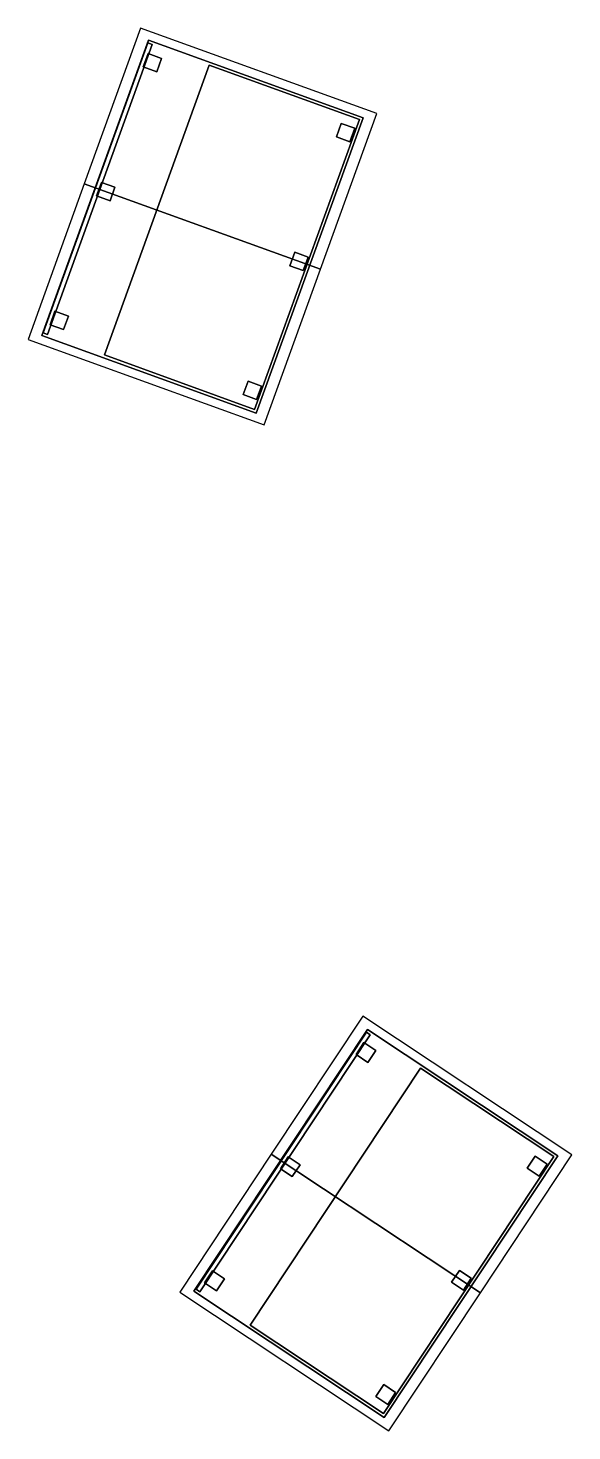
# Model space of a CAD drawing. Header units: metres. Extents: x 663407.2 to 663481.7, y 6968596.9 to 6968678.3.
# Drawn here: x 663463.59 to 663473.13, y 6968596.91 to 6968621.48 of the extents above; entities that cross this region are included whole.
import ezdxf

# ---------------------------------------------------------------- set-up
doc = ezdxf.new("R2010")
doc.units = ezdxf.units.M

msp = doc.modelspace()

# ---------------------------------------------------------------- linework, layer by layer
at = {"layer": 'CHALE_4_CUMEEIRA'}
msp.add_polyline3d([(663468.719, 6968617.252, 553.12), (663464.581, 6968618.748, 553.12)], dxfattribs=at)
at = {"layer": 'CHALE_4_DECK'}
for points in [[(663469.466, 6968619.906, 549.02), (663467.595, 6968614.734, 549.02), (663463.834, 6968616.094, 549.02), (663465.705, 6968621.266, 549.02)], [(663465.705, 6968621.266, 549.22), (663463.834, 6968616.094, 549.22), (663467.595, 6968614.734, 549.22), (663469.466, 6968619.906, 549.22)], [(663463.834, 6968616.094, 549.02), (663465.705, 6968621.266, 549.02), (663465.705, 6968621.266, 549.22), (663463.834, 6968616.094, 549.22)], [(663465.705, 6968621.266, 549.02), (663469.466, 6968619.906, 549.02), (663469.466, 6968619.906, 549.22), (663465.705, 6968621.266, 549.22)], [(663469.466, 6968619.906, 549.02), (663467.595, 6968614.734, 549.02), (663467.595, 6968614.734, 549.22), (663469.466, 6968619.906, 549.22)], [(663467.595, 6968614.734, 549.02), (663463.834, 6968616.094, 549.02), (663463.834, 6968616.094, 549.22), (663467.595, 6968614.734, 549.22)]]:
    msp.add_3dface(points, dxfattribs=at)
at = {"layer": 'CHALE_4_PAREDES'}
for points in [[(663469.402, 6968619.876, 549.22), (663467.565, 6968614.798, 549.22), (663464.932, 6968615.75, 549.22), (663466.769, 6968620.828, 549.22)], [(663466.769, 6968620.828, 551.92), (663464.932, 6968615.75, 551.92), (663467.565, 6968614.798, 551.92), (663469.402, 6968619.876, 551.92)], [(663464.932, 6968615.75, 549.22), (663466.769, 6968620.828, 549.22), (663466.769, 6968620.828, 551.92), (663464.932, 6968615.75, 551.92)], [(663466.769, 6968620.828, 549.22), (663469.402, 6968619.876, 549.22), (663469.402, 6968619.876, 551.92), (663466.769, 6968620.828, 551.92)], [(663469.402, 6968619.876, 549.22), (663467.565, 6968614.798, 549.22), (663467.565, 6968614.798, 551.92), (663469.402, 6968619.876, 551.92)], [(663467.565, 6968614.798, 549.22), (663464.932, 6968615.75, 549.22), (663464.932, 6968615.75, 551.92), (663467.565, 6968614.798, 551.92)]]:
    msp.add_3dface(points, dxfattribs=at)
at = {"layer": 'CHALE_4_PILOTIS'}
for points in [[(663465.934, 6968620.944, 546.02), (663465.849, 6968620.709, 546.02), (663465.614, 6968620.794, 546.02), (663465.699, 6968621.029, 546.02)], [(663465.699, 6968621.029, 549.02), (663465.614, 6968620.794, 549.02), (663465.849, 6968620.709, 549.02), (663465.934, 6968620.944, 549.02)], [(663465.614, 6968620.794, 546.02), (663465.699, 6968621.029, 546.02), (663465.699, 6968621.029, 549.02), (663465.614, 6968620.794, 549.02)], [(663465.699, 6968621.029, 546.02), (663465.934, 6968620.944, 546.02), (663465.934, 6968620.944, 549.02), (663465.699, 6968621.029, 549.02)], [(663465.849, 6968620.709, 546.02), (663465.614, 6968620.794, 546.02), (663465.614, 6968620.794, 549.02), (663465.849, 6968620.709, 549.02)], [(663465.934, 6968620.944, 546.02), (663465.849, 6968620.709, 546.02), (663465.849, 6968620.709, 549.02), (663465.934, 6968620.944, 549.02)], [(663469.319, 6968619.72, 546.02), (663469.234, 6968619.485, 546.02), (663468.999, 6968619.57, 546.02), (663469.084, 6968619.805, 546.02)], [(663469.084, 6968619.805, 549.02), (663468.999, 6968619.57, 549.02), (663469.234, 6968619.485, 549.02), (663469.319, 6968619.72, 549.02)], [(663468.999, 6968619.57, 546.02), (663469.084, 6968619.805, 546.02), (663469.084, 6968619.805, 549.02), (663468.999, 6968619.57, 549.02)], [(663469.084, 6968619.805, 546.02), (663469.319, 6968619.72, 546.02), (663469.319, 6968619.72, 549.02), (663469.084, 6968619.805, 549.02)], [(663469.234, 6968619.485, 546.02), (663468.999, 6968619.57, 546.02), (663468.999, 6968619.57, 549.02), (663469.234, 6968619.485, 549.02)], [(663469.319, 6968619.72, 546.02), (663469.234, 6968619.485, 546.02), (663469.234, 6968619.485, 549.02), (663469.319, 6968619.72, 549.02)], [(663465.117, 6968618.687, 546.02), (663465.032, 6968618.452, 546.02), (663464.797, 6968618.537, 546.02), (663464.882, 6968618.772, 546.02)], [(663464.882, 6968618.772, 549.02), (663464.797, 6968618.537, 549.02), (663465.032, 6968618.452, 549.02), (663465.117, 6968618.687, 549.02)], [(663464.797, 6968618.537, 546.02), (663464.882, 6968618.772, 546.02), (663464.882, 6968618.772, 549.02), (663464.797, 6968618.537, 549.02)], [(663464.882, 6968618.772, 546.02), (663465.117, 6968618.687, 546.02), (663465.117, 6968618.687, 549.02), (663464.882, 6968618.772, 549.02)], [(663465.032, 6968618.452, 546.02), (663464.797, 6968618.537, 546.02), (663464.797, 6968618.537, 549.02), (663465.032, 6968618.452, 549.02)], [(663465.117, 6968618.687, 546.02), (663465.032, 6968618.452, 546.02), (663465.032, 6968618.452, 549.02), (663465.117, 6968618.687, 549.02)], [(663468.503, 6968617.463, 546.02), (663468.418, 6968617.228, 546.02), (663468.183, 6968617.313, 546.02), (663468.268, 6968617.548, 546.02)], [(663468.268, 6968617.548, 549.02), (663468.183, 6968617.313, 549.02), (663468.418, 6968617.228, 549.02), (663468.503, 6968617.463, 549.02)], [(663468.183, 6968617.313, 546.02), (663468.268, 6968617.548, 546.02), (663468.268, 6968617.548, 549.02), (663468.183, 6968617.313, 549.02)], [(663468.268, 6968617.548, 546.02), (663468.503, 6968617.463, 546.02), (663468.503, 6968617.463, 549.02), (663468.268, 6968617.548, 549.02)], [(663468.418, 6968617.228, 546.02), (663468.183, 6968617.313, 546.02), (663468.183, 6968617.313, 549.02), (663468.418, 6968617.228, 549.02)], [(663468.503, 6968617.463, 546.02), (663468.418, 6968617.228, 546.02), (663468.418, 6968617.228, 549.02), (663468.503, 6968617.463, 549.02)], [(663464.301, 6968616.43, 546.02), (663464.216, 6968616.195, 546.02), (663463.981, 6968616.28, 546.02), (663464.066, 6968616.515, 546.02)], [(663464.066, 6968616.515, 549.02), (663463.981, 6968616.28, 549.02), (663464.216, 6968616.195, 549.02), (663464.301, 6968616.43, 549.02)], [(663463.981, 6968616.28, 546.02), (663464.066, 6968616.515, 546.02), (663464.066, 6968616.515, 549.02), (663463.981, 6968616.28, 549.02)], [(663464.066, 6968616.515, 546.02), (663464.301, 6968616.43, 546.02), (663464.301, 6968616.43, 549.02), (663464.066, 6968616.515, 549.02)], [(663464.301, 6968616.43, 546.02), (663464.216, 6968616.195, 546.02), (663464.216, 6968616.195, 549.02), (663464.301, 6968616.43, 549.02)], [(663464.216, 6968616.195, 546.02), (663463.981, 6968616.28, 546.02), (663463.981, 6968616.28, 549.02), (663464.216, 6968616.195, 549.02)], [(663467.686, 6968615.206, 546.02), (663467.601, 6968614.971, 546.02), (663467.366, 6968615.056, 546.02), (663467.451, 6968615.291, 546.02)], [(663467.451, 6968615.291, 549.02), (663467.366, 6968615.056, 549.02), (663467.601, 6968614.971, 549.02), (663467.686, 6968615.206, 549.02)], [(663467.366, 6968615.056, 546.02), (663467.451, 6968615.291, 546.02), (663467.451, 6968615.291, 549.02), (663467.366, 6968615.056, 549.02)], [(663467.451, 6968615.291, 546.02), (663467.686, 6968615.206, 546.02), (663467.686, 6968615.206, 549.02), (663467.451, 6968615.291, 549.02)], [(663467.686, 6968615.206, 546.02), (663467.601, 6968614.971, 546.02), (663467.601, 6968614.971, 549.02), (663467.686, 6968615.206, 549.02)], [(663467.601, 6968614.971, 546.02), (663467.366, 6968615.056, 546.02), (663467.366, 6968615.056, 549.02), (663467.601, 6968614.971, 549.02)]]:
    msp.add_3dface(points, dxfattribs=at)
at = {"layer": 'CHALE_4_TELHADO_DIR'}
msp.add_3dface([(663468.719, 6968617.252, 553.12), (663464.581, 6968618.748, 553.12), (663463.595, 6968616.021, 551.77), (663467.732, 6968614.525, 551.77)], dxfattribs=at)
at = {"layer": 'CHALE_4_TELHADO_ESQ'}
msp.add_3dface([(663469.705, 6968619.979, 551.77), (663465.568, 6968621.475, 551.77), (663464.581, 6968618.748, 553.12), (663468.719, 6968617.252, 553.12)], dxfattribs=at)
at = {"layer": 'CHALE_4_VARANDA'}
for points in [[(663465.772, 6968621.189, 549.22), (663463.936, 6968616.111, 549.22), (663463.86, 6968616.138, 549.22), (663465.697, 6968621.216, 549.22)], [(663465.697, 6968621.216, 550.12), (663463.86, 6968616.138, 550.12), (663463.936, 6968616.111, 550.12), (663465.772, 6968621.189, 550.12)], [(663463.86, 6968616.138, 549.22), (663465.697, 6968621.216, 549.22), (663465.697, 6968621.216, 550.12), (663463.86, 6968616.138, 550.12)], [(663465.697, 6968621.216, 549.22), (663465.772, 6968621.189, 549.22), (663465.772, 6968621.189, 550.12), (663465.697, 6968621.216, 550.12)], [(663465.772, 6968621.189, 549.22), (663463.936, 6968616.111, 549.22), (663463.936, 6968616.111, 550.12), (663465.772, 6968621.189, 550.12)], [(663463.936, 6968616.111, 549.22), (663463.86, 6968616.138, 549.22), (663463.86, 6968616.138, 550.12), (663463.936, 6968616.111, 550.12)]]:
    msp.add_3dface(points, dxfattribs=at)
at = {"layer": 'CHALE_5_CUMEEIRA'}
msp.add_polyline3d([(663471.523, 6968599.324, 553.5), (663467.857, 6968601.756, 553.5)], dxfattribs=at)
at = {"layer": 'CHALE_5_DECK'}
for points in [[(663472.877, 6968601.726, 549.4), (663469.836, 6968597.143, 549.4), (663466.503, 6968599.354, 549.4), (663469.544, 6968603.937, 549.4)], [(663469.544, 6968603.937, 549.6), (663466.503, 6968599.354, 549.6), (663469.836, 6968597.143, 549.6), (663472.877, 6968601.726, 549.6)], [(663466.503, 6968599.354, 549.4), (663469.544, 6968603.937, 549.4), (663469.544, 6968603.937, 549.6), (663466.503, 6968599.354, 549.6)], [(663469.544, 6968603.937, 549.4), (663472.877, 6968601.726, 549.4), (663472.877, 6968601.726, 549.6), (663469.544, 6968603.937, 549.6)], [(663472.877, 6968601.726, 549.4), (663469.836, 6968597.143, 549.4), (663469.836, 6968597.143, 549.6), (663472.877, 6968601.726, 549.6)], [(663469.836, 6968597.143, 549.4), (663466.503, 6968599.354, 549.4), (663466.503, 6968599.354, 549.6), (663469.836, 6968597.143, 549.6)]]:
    msp.add_3dface(points, dxfattribs=at)
at = {"layer": 'CHALE_5_PAREDES'}
for points in [[(663472.808, 6968601.712, 549.6), (663469.822, 6968597.212, 549.6), (663467.489, 6968598.76, 549.6), (663470.475, 6968603.26, 549.6)], [(663470.475, 6968603.26, 552.3), (663467.489, 6968598.76, 552.3), (663469.822, 6968597.212, 552.3), (663472.808, 6968601.712, 552.3)], [(663467.489, 6968598.76, 549.6), (663470.475, 6968603.26, 549.6), (663470.475, 6968603.26, 552.3), (663467.489, 6968598.76, 552.3)], [(663470.475, 6968603.26, 549.6), (663472.808, 6968601.712, 549.6), (663472.808, 6968601.712, 552.3), (663470.475, 6968603.26, 552.3)], [(663472.808, 6968601.712, 549.6), (663469.822, 6968597.212, 549.6), (663469.822, 6968597.212, 552.3), (663472.808, 6968601.712, 552.3)], [(663469.822, 6968597.212, 549.6), (663467.489, 6968598.76, 549.6), (663467.489, 6968598.76, 552.3), (663469.822, 6968597.212, 552.3)]]:
    msp.add_3dface(points, dxfattribs=at)
at = {"layer": 'CHALE_5_PILOTIS'}
for points in [[(663469.69, 6968603.57, 546.4), (663469.552, 6968603.362, 546.4), (663469.344, 6968603.5, 546.4), (663469.482, 6968603.708, 546.4)], [(663469.482, 6968603.708, 549.4), (663469.344, 6968603.5, 549.4), (663469.552, 6968603.362, 549.4), (663469.69, 6968603.57, 549.4)], [(663469.344, 6968603.5, 546.4), (663469.482, 6968603.708, 546.4), (663469.482, 6968603.708, 549.4), (663469.344, 6968603.5, 549.4)], [(663469.482, 6968603.708, 546.4), (663469.69, 6968603.57, 546.4), (663469.69, 6968603.57, 549.4), (663469.482, 6968603.708, 549.4)], [(663469.69, 6968603.57, 546.4), (663469.552, 6968603.362, 546.4), (663469.552, 6968603.362, 549.4), (663469.69, 6968603.57, 549.4)], [(663469.552, 6968603.362, 546.4), (663469.344, 6968603.5, 546.4), (663469.344, 6968603.5, 549.4), (663469.552, 6968603.362, 549.4)], [(663468.363, 6968601.57, 546.4), (663468.225, 6968601.362, 546.4), (663468.017, 6968601.5, 546.4), (663468.155, 6968601.709, 546.4)], [(663468.155, 6968601.709, 549.4), (663468.017, 6968601.5, 549.4), (663468.225, 6968601.362, 549.4), (663468.363, 6968601.57, 549.4)], [(663468.017, 6968601.5, 546.4), (663468.155, 6968601.709, 546.4), (663468.155, 6968601.709, 549.4), (663468.017, 6968601.5, 549.4)], [(663468.155, 6968601.709, 546.4), (663468.363, 6968601.57, 546.4), (663468.363, 6968601.57, 549.4), (663468.155, 6968601.709, 549.4)], [(663468.363, 6968601.57, 546.4), (663468.225, 6968601.362, 546.4), (663468.225, 6968601.362, 549.4), (663468.363, 6968601.57, 549.4)], [(663472.69, 6968601.58, 546.4), (663472.552, 6968601.371, 546.4), (663472.344, 6968601.509, 546.4), (663472.482, 6968601.718, 546.4)], [(663472.482, 6968601.718, 549.4), (663472.344, 6968601.509, 549.4), (663472.552, 6968601.371, 549.4), (663472.69, 6968601.58, 549.4)], [(663472.344, 6968601.509, 546.4), (663472.482, 6968601.718, 546.4), (663472.482, 6968601.718, 549.4), (663472.344, 6968601.509, 549.4)], [(663472.482, 6968601.718, 546.4), (663472.69, 6968601.58, 546.4), (663472.69, 6968601.58, 549.4), (663472.482, 6968601.718, 549.4)], [(663472.69, 6968601.58, 546.4), (663472.552, 6968601.371, 546.4), (663472.552, 6968601.371, 549.4), (663472.69, 6968601.58, 549.4)], [(663468.225, 6968601.362, 546.4), (663468.017, 6968601.5, 546.4), (663468.017, 6968601.5, 549.4), (663468.225, 6968601.362, 549.4)], [(663472.552, 6968601.371, 546.4), (663472.344, 6968601.509, 546.4), (663472.344, 6968601.509, 549.4), (663472.552, 6968601.371, 549.4)], [(663467.036, 6968599.571, 546.4), (663466.898, 6968599.362, 546.4), (663466.69, 6968599.5, 546.4), (663466.828, 6968599.709, 546.4)], [(663466.828, 6968599.709, 549.4), (663466.69, 6968599.5, 549.4), (663466.898, 6968599.362, 549.4), (663467.036, 6968599.571, 549.4)], [(663466.69, 6968599.5, 546.4), (663466.828, 6968599.709, 546.4), (663466.828, 6968599.709, 549.4), (663466.69, 6968599.5, 549.4)], [(663466.828, 6968599.709, 546.4), (663467.036, 6968599.571, 546.4), (663467.036, 6968599.571, 549.4), (663466.828, 6968599.709, 549.4)], [(663471.363, 6968599.58, 546.4), (663471.225, 6968599.371, 546.4), (663471.017, 6968599.51, 546.4), (663471.155, 6968599.718, 546.4)], [(663471.155, 6968599.718, 549.4), (663471.017, 6968599.51, 549.4), (663471.225, 6968599.371, 549.4), (663471.363, 6968599.58, 549.4)], [(663471.017, 6968599.51, 546.4), (663471.155, 6968599.718, 546.4), (663471.155, 6968599.718, 549.4), (663471.017, 6968599.51, 549.4)], [(663471.155, 6968599.718, 546.4), (663471.363, 6968599.58, 546.4), (663471.363, 6968599.58, 549.4), (663471.155, 6968599.718, 549.4)], [(663466.898, 6968599.362, 546.4), (663466.69, 6968599.5, 546.4), (663466.69, 6968599.5, 549.4), (663466.898, 6968599.362, 549.4)], [(663467.036, 6968599.571, 546.4), (663466.898, 6968599.362, 546.4), (663466.898, 6968599.362, 549.4), (663467.036, 6968599.571, 549.4)], [(663471.225, 6968599.371, 546.4), (663471.017, 6968599.51, 546.4), (663471.017, 6968599.51, 549.4), (663471.225, 6968599.371, 549.4)], [(663471.363, 6968599.58, 546.4), (663471.225, 6968599.371, 546.4), (663471.225, 6968599.371, 549.4), (663471.363, 6968599.58, 549.4)], [(663470.036, 6968597.58, 546.4), (663469.898, 6968597.372, 546.4), (663469.69, 6968597.51, 546.4), (663469.828, 6968597.718, 546.4)], [(663469.828, 6968597.718, 549.4), (663469.69, 6968597.51, 549.4), (663469.898, 6968597.372, 549.4), (663470.036, 6968597.58, 549.4)], [(663469.69, 6968597.51, 546.4), (663469.828, 6968597.718, 546.4), (663469.828, 6968597.718, 549.4), (663469.69, 6968597.51, 549.4)], [(663469.828, 6968597.718, 546.4), (663470.036, 6968597.58, 546.4), (663470.036, 6968597.58, 549.4), (663469.828, 6968597.718, 549.4)], [(663469.898, 6968597.372, 546.4), (663469.69, 6968597.51, 546.4), (663469.69, 6968597.51, 549.4), (663469.898, 6968597.372, 549.4)], [(663470.036, 6968597.58, 546.4), (663469.898, 6968597.372, 546.4), (663469.898, 6968597.372, 549.4), (663470.036, 6968597.58, 549.4)]]:
    msp.add_3dface(points, dxfattribs=at)
at = {"layer": 'CHALE_5_TELHADO_DIR'}
msp.add_3dface([(663471.523, 6968599.324, 553.5), (663467.857, 6968601.756, 553.5), (663466.253, 6968599.34, 552.15), (663469.92, 6968596.907, 552.15)], dxfattribs=at)
at = {"layer": 'CHALE_5_TELHADO_ESQ'}
msp.add_3dface([(663473.127, 6968601.74, 552.15), (663469.46, 6968604.173, 552.15), (663467.857, 6968601.756, 553.5), (663471.523, 6968599.324, 553.5)], dxfattribs=at)
at = {"layer": 'CHALE_5_VARANDA'}
for points in [[(663469.591, 6968603.846, 549.6), (663466.606, 6968599.346, 549.6), (663466.539, 6968599.391, 549.6), (663469.525, 6968603.89, 549.6)], [(663469.525, 6968603.89, 550.5), (663466.539, 6968599.391, 550.5), (663466.606, 6968599.346, 550.5), (663469.591, 6968603.846, 550.5)], [(663466.539, 6968599.391, 549.6), (663469.525, 6968603.89, 549.6), (663469.525, 6968603.89, 550.5), (663466.539, 6968599.391, 550.5)], [(663469.591, 6968603.846, 549.6), (663466.606, 6968599.346, 549.6), (663466.606, 6968599.346, 550.5), (663469.591, 6968603.846, 550.5)], [(663469.525, 6968603.89, 549.6), (663469.591, 6968603.846, 549.6), (663469.591, 6968603.846, 550.5), (663469.525, 6968603.89, 550.5)], [(663466.606, 6968599.346, 549.6), (663466.539, 6968599.391, 549.6), (663466.539, 6968599.391, 550.5), (663466.606, 6968599.346, 550.5)]]:
    msp.add_3dface(points, dxfattribs=at)

doc.saveas('drawing.dxf')
